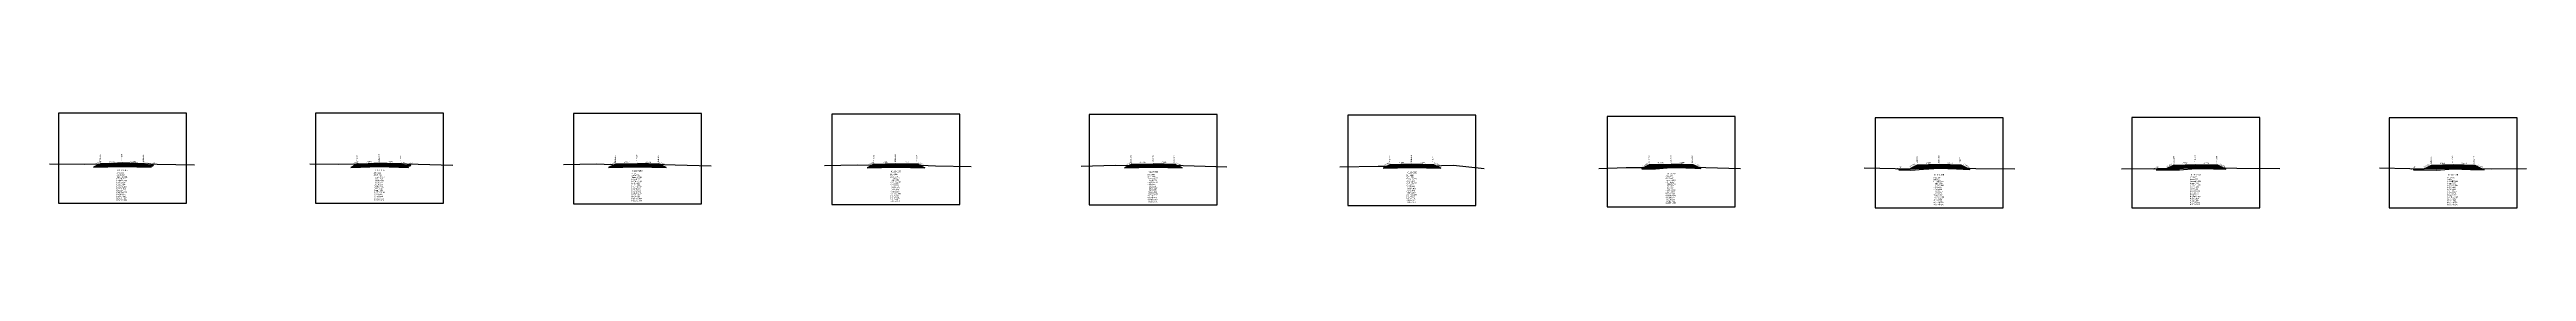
# Model space of a CAD drawing. Extents: x -7 to 78429, y 1189 to 1262.
# Drawn here: x 58220 to 58794, y 1208 to 1230 of the extents above; entities that cross this region are included whole.
import ezdxf
from ezdxf.enums import TextEntityAlignment as Align

# ---------------------------------------------------------------- set-up
doc = ezdxf.new("R2010")
doc.units = 0

msp = doc.modelspace()

# ---------------------------------------------------------------- linework, layer by layer
at = {"layer": 'A4_BORDER', "color": 7}
for points in [[(58221.789, 1209.247), (58251.489, 1209.247), (58251.489, 1230.247), (58221.789, 1230.247), (58221.789, 1209.247)], [(58281.461, 1209.244), (58311.161, 1209.244), (58311.161, 1230.244), (58281.461, 1230.244), (58281.461, 1209.244)], [(58341.279, 1209.118), (58370.979, 1209.118), (58370.979, 1230.118), (58341.279, 1230.118), (58341.279, 1209.118)], [(58401.243, 1208.958), (58430.943, 1208.958), (58430.943, 1229.958), (58401.243, 1229.958), (58401.243, 1208.958)], [(58460.964, 1208.883), (58490.664, 1208.883), (58490.664, 1229.883), (58460.964, 1229.883), (58460.964, 1208.883)], [(58520.969, 1208.738), (58550.669, 1208.738), (58550.669, 1229.738), (58520.969, 1229.738), (58520.969, 1208.738)], [(58581.149, 1208.456), (58610.849, 1208.456), (58610.849, 1229.456), (58581.149, 1229.456), (58581.149, 1208.456)], [(58643.296, 1208.168), (58672.996, 1208.168), (58672.996, 1229.168), (58643.296, 1229.168), (58643.296, 1208.168)], [(58702.831, 1208.22), (58732.531, 1208.22), (58732.531, 1229.22), (58702.831, 1229.22), (58702.831, 1208.22)], [(58762.539, 1208.174), (58792.239, 1208.174), (58792.239, 1229.174), (58762.539, 1229.174), (58762.539, 1208.174)]]:
    msp.add_lwpolyline(points, dxfattribs=at)
at = {"layer": 'CLEAR_GROUND', "color": 8}
for points in [[(58230.925, 1218.138), (58232.32, 1218.162), (58236.597, 1218.431), (58240.21, 1218.32), (58243.843, 1218.097)], [(58290.625, 1218.11), (58292.326, 1218.133), (58296.306, 1218.326), (58299.952, 1218.193), (58303.594, 1218.094)], [(58350.325, 1218.009), (58352.235, 1217.931), (58356.134, 1218.19), (58359.993, 1218.035), (58362.015, 1217.968)], [(58410.025, 1217.835), (58412.457, 1217.807), (58416.075, 1218.064), (58420.23, 1217.881), (58422.215, 1217.808)], [(58469.725, 1217.782), (58472.358, 1217.761), (58475.809, 1217.992), (58480.157, 1217.783), (58482.003, 1217.733)], [(58529.425, 1217.588), (58532.379, 1217.608), (58535.806, 1217.806), (58539.914, 1217.639), (58541.992, 1217.699)], [(58589.125, 1217.306), (58592.313, 1217.305), (58595.995, 1217.573), (58600.029, 1217.464), (58602.852, 1217.317)], [(58648.825, 1217.018), (58651.591, 1216.966), (58654.515, 1217.169), (58658.166, 1217.422), (58662.16, 1217.304), (58665.261, 1217.144)], [(58708.525, 1217.07), (58708.822, 1217.073), (58713.912, 1217.008), (58717.714, 1217.322), (58721.757, 1217.254), (58724.622, 1217.188)], [(58768.225, 1217.024), (58773.523, 1216.937), (58777.378, 1217.285), (58781.453, 1217.149), (58784.549, 1217.037)]]:
    msp.add_lwpolyline(points, dxfattribs=at)
at = {"layer": 'DESIGN_ROAD_TRIMMED', "color": 1}
for points in [[(58230.925, 1218.138), (58231.639, 1218.495), (58231.639, 1218.495), (58231.534, 1218.442), (58231.534, 1218.442), (58231.218, 1218.284), (58231.218, 1218.284), (58230.902, 1218.127), (58230.902, 1218.127), (58230.587, 1217.969), (58230.587, 1217.969), (58230.271, 1217.811), (58230.271, 1217.811), (58229.955, 1217.653), (58236.639, 1217.82), (58236.639, 1217.97), (58236.639, 1217.97), (58236.639, 1218.12), (58236.639, 1218.12), (58236.639, 1218.27), (58236.639, 1218.27), (58236.639, 1218.42), (58236.639, 1218.42), (58236.639, 1218.57), (58236.639, 1218.57), (58236.639, 1218.62), (58236.639, 1218.62), (58236.639, 1218.62), (58236.639, 1218.62), (58236.639, 1218.62), (58236.639, 1218.57), (58236.639, 1218.57), (58236.639, 1218.42), (58236.639, 1218.42), (58236.639, 1218.27), (58236.639, 1218.27), (58236.639, 1218.12), (58236.639, 1218.12), (58236.639, 1217.97), (58236.639, 1217.97), (58236.639, 1217.82), (58243.323, 1217.653), (58243.008, 1217.811), (58243.008, 1217.811), (58242.692, 1217.969), (58242.692, 1217.969), (58242.376, 1218.127), (58242.376, 1218.127), (58242.06, 1218.284), (58242.06, 1218.284), (58241.745, 1218.442), (58241.745, 1218.442), (58241.639, 1218.495), (58241.639, 1218.495), (58242.639, 1217.995), (58243.639, 1217.995), (58243.843, 1218.097)], [(58290.625, 1218.11), (58291.311, 1218.453), (58291.311, 1218.453), (58291.206, 1218.4), (58291.206, 1218.4), (58290.89, 1218.242), (58290.89, 1218.242), (58290.574, 1218.085), (58290.574, 1218.085), (58290.259, 1217.927), (58290.259, 1217.927), (58289.943, 1217.769), (58289.943, 1217.769), (58289.627, 1217.611), (58296.311, 1217.778), (58296.311, 1217.928), (58296.311, 1217.928), (58296.311, 1218.078), (58296.311, 1218.078), (58296.311, 1218.228), (58296.311, 1218.228), (58296.311, 1218.378), (58296.311, 1218.378), (58296.311, 1218.528), (58296.311, 1218.528), (58296.311, 1218.578), (58296.311, 1218.578), (58296.311, 1218.578), (58296.311, 1218.578), (58296.311, 1218.578), (58296.311, 1218.528), (58296.311, 1218.528), (58296.311, 1218.378), (58296.311, 1218.378), (58296.311, 1218.228), (58296.311, 1218.228), (58296.311, 1218.078), (58296.311, 1218.078), (58296.311, 1217.928), (58296.311, 1217.928), (58296.311, 1217.778), (58302.995, 1217.611), (58302.68, 1217.769), (58302.68, 1217.769), (58302.364, 1217.927), (58302.364, 1217.927), (58302.048, 1218.085), (58302.048, 1218.085), (58301.732, 1218.242), (58301.732, 1218.242), (58301.417, 1218.4), (58301.417, 1218.4), (58301.311, 1218.453), (58301.311, 1218.453), (58302.311, 1217.953), (58303.311, 1217.953), (58303.594, 1218.094)], [(58350.325, 1218.009), (58351.129, 1218.411), (58351.129, 1218.411), (58351.023, 1218.358), (58351.023, 1218.358), (58350.708, 1218.2), (58350.708, 1218.2), (58350.392, 1218.043), (58350.392, 1218.043), (58350.076, 1217.885), (58350.076, 1217.885), (58349.76, 1217.727), (58349.76, 1217.727), (58349.444, 1217.569), (58356.129, 1217.736), (58356.129, 1217.886), (58356.129, 1217.886), (58356.129, 1218.036), (58356.129, 1218.036), (58356.129, 1218.186), (58356.129, 1218.186), (58356.129, 1218.336), (58356.129, 1218.336), (58356.129, 1218.486), (58356.129, 1218.486), (58356.129, 1218.536), (58356.129, 1218.536), (58356.129, 1218.536), (58356.129, 1218.536), (58356.129, 1218.536), (58356.129, 1218.486), (58356.129, 1218.486), (58356.129, 1218.336), (58356.129, 1218.336), (58356.129, 1218.186), (58356.129, 1218.186), (58356.129, 1218.036), (58356.129, 1218.036), (58356.129, 1217.886), (58356.129, 1217.886), (58356.129, 1217.736), (58362.813, 1217.569), (58362.497, 1217.727), (58362.497, 1217.727), (58362.181, 1217.885), (58362.181, 1217.885), (58361.865, 1218.043), (58361.865, 1218.043), (58361.55, 1218.2), (58361.55, 1218.2), (58361.234, 1218.358), (58361.234, 1218.358), (58361.129, 1218.411), (58361.129, 1218.411), (58362.015, 1217.968)], [(58410.025, 1217.835), (58411.093, 1218.369), (58411.093, 1218.369), (58410.987, 1218.316), (58410.987, 1218.316), (58410.672, 1218.158), (58410.672, 1218.158), (58410.356, 1218.001), (58410.356, 1218.001), (58410.04, 1217.843), (58410.04, 1217.843), (58409.724, 1217.685), (58409.724, 1217.685), (58409.409, 1217.527), (58416.093, 1217.694), (58416.093, 1217.844), (58416.093, 1217.844), (58416.093, 1217.994), (58416.093, 1217.994), (58416.093, 1218.144), (58416.093, 1218.144), (58416.093, 1218.294), (58416.093, 1218.294), (58416.093, 1218.444), (58416.093, 1218.444), (58416.093, 1218.494), (58416.093, 1218.494), (58416.093, 1218.494), (58416.093, 1218.494), (58416.093, 1218.494), (58416.093, 1218.444), (58416.093, 1218.444), (58416.093, 1218.294), (58416.093, 1218.294), (58416.093, 1218.144), (58416.093, 1218.144), (58416.093, 1217.994), (58416.093, 1217.994), (58416.093, 1217.844), (58416.093, 1217.844), (58416.093, 1217.694), (58422.777, 1217.527), (58422.461, 1217.685), (58422.461, 1217.685), (58422.145, 1217.843), (58422.145, 1217.843), (58421.83, 1218.001), (58421.83, 1218.001), (58421.514, 1218.158), (58421.514, 1218.158), (58421.198, 1218.316), (58421.198, 1218.316), (58421.093, 1218.369), (58421.093, 1218.369), (58422.215, 1217.808)], [(58469.725, 1217.782), (58470.814, 1218.327), (58470.814, 1218.327), (58470.709, 1218.274), (58470.709, 1218.274), (58470.393, 1218.116), (58470.393, 1218.116), (58470.078, 1217.959), (58470.078, 1217.959), (58469.762, 1217.801), (58469.762, 1217.801), (58469.446, 1217.643), (58469.446, 1217.643), (58469.13, 1217.485), (58475.814, 1217.652), (58475.814, 1217.802), (58475.814, 1217.802), (58475.814, 1217.952), (58475.814, 1217.952), (58475.814, 1218.102), (58475.814, 1218.102), (58475.814, 1218.252), (58475.814, 1218.252), (58475.814, 1218.402), (58475.814, 1218.402), (58475.814, 1218.452), (58475.814, 1218.452), (58475.814, 1218.452), (58475.814, 1218.452), (58475.814, 1218.452), (58475.814, 1218.402), (58475.814, 1218.402), (58475.814, 1218.252), (58475.814, 1218.252), (58475.814, 1218.102), (58475.814, 1218.102), (58475.814, 1217.952), (58475.814, 1217.952), (58475.814, 1217.802), (58475.814, 1217.802), (58475.814, 1217.652), (58482.499, 1217.485), (58482.183, 1217.643), (58482.183, 1217.643), (58481.867, 1217.801), (58481.867, 1217.801), (58481.551, 1217.959), (58481.551, 1217.959), (58481.235, 1218.116), (58481.235, 1218.116), (58480.92, 1218.274), (58480.92, 1218.274), (58480.814, 1218.327), (58480.814, 1218.327), (58482.003, 1217.733)], [(58529.425, 1217.588), (58530.819, 1218.285), (58530.819, 1218.285), (58530.714, 1218.232), (58530.714, 1218.232), (58530.398, 1218.074), (58530.398, 1218.074), (58530.083, 1217.917), (58530.083, 1217.917), (58529.767, 1217.759), (58529.767, 1217.759), (58529.451, 1217.601), (58529.451, 1217.601), (58529.135, 1217.443), (58535.819, 1217.61), (58535.819, 1217.76), (58535.819, 1217.76), (58535.819, 1217.91), (58535.819, 1217.91), (58535.819, 1218.06), (58535.819, 1218.06), (58535.819, 1218.21), (58535.819, 1218.21), (58535.819, 1218.36), (58535.819, 1218.36), (58535.819, 1218.41), (58535.819, 1218.41), (58535.819, 1218.41), (58535.819, 1218.41), (58535.819, 1218.41), (58535.819, 1218.36), (58535.819, 1218.36), (58535.819, 1218.21), (58535.819, 1218.21), (58535.819, 1218.06), (58535.819, 1218.06), (58535.819, 1217.91), (58535.819, 1217.91), (58535.819, 1217.76), (58535.819, 1217.76), (58535.819, 1217.61), (58542.504, 1217.443), (58542.188, 1217.601), (58542.188, 1217.601), (58541.872, 1217.759), (58541.872, 1217.759), (58541.556, 1217.917), (58541.556, 1217.917), (58541.24, 1218.074), (58541.24, 1218.074), (58540.925, 1218.232), (58540.925, 1218.232), (58540.819, 1218.285), (58540.819, 1218.285), (58541.992, 1217.699)], [(58589.125, 1217.306), (58590.999, 1218.243), (58590.999, 1218.243), (58590.894, 1218.19), (58590.894, 1218.19), (58590.578, 1218.032), (58590.578, 1218.032), (58590.262, 1217.875), (58590.262, 1217.875), (58589.947, 1217.717), (58589.947, 1217.717), (58589.631, 1217.559), (58589.631, 1217.559), (58589.315, 1217.401), (58595.999, 1217.568), (58595.999, 1217.718), (58595.999, 1217.718), (58595.999, 1217.868), (58595.999, 1217.868), (58595.999, 1218.018), (58595.999, 1218.018), (58595.999, 1218.168), (58595.999, 1218.168), (58595.999, 1218.318), (58595.999, 1218.318), (58595.999, 1218.368), (58595.999, 1218.368), (58595.999, 1218.368), (58595.999, 1218.368), (58595.999, 1218.368), (58595.999, 1218.318), (58595.999, 1218.318), (58595.999, 1218.168), (58595.999, 1218.168), (58595.999, 1218.018), (58595.999, 1218.018), (58595.999, 1217.868), (58595.999, 1217.868), (58595.999, 1217.718), (58595.999, 1217.718), (58595.999, 1217.568), (58602.683, 1217.401), (58602.368, 1217.559), (58602.368, 1217.559), (58602.052, 1217.717), (58602.052, 1217.717), (58601.736, 1217.875), (58601.736, 1217.875), (58601.42, 1218.032), (58601.42, 1218.032), (58601.105, 1218.19), (58601.105, 1218.19), (58600.999, 1218.243), (58600.999, 1218.243), (58602.852, 1217.317)], [(58648.825, 1217.018), (58649.146, 1217.201), (58651.146, 1217.201), (58653.146, 1218.201), (58653.146, 1218.201), (58653.041, 1218.148), (58653.041, 1218.148), (58652.725, 1217.99), (58652.725, 1217.99), (58652.409, 1217.833), (58652.409, 1217.833), (58652.093, 1217.675), (58652.093, 1217.675), (58651.778, 1217.517), (58651.778, 1217.517), (58651.462, 1217.359), (58658.146, 1217.526), (58658.146, 1217.676), (58658.146, 1217.676), (58658.146, 1217.826), (58658.146, 1217.826), (58658.146, 1217.976), (58658.146, 1217.976), (58658.146, 1218.126), (58658.146, 1218.126), (58658.146, 1218.276), (58658.146, 1218.276), (58658.146, 1218.326), (58658.146, 1218.326), (58658.146, 1218.326), (58658.146, 1218.326), (58658.146, 1218.326), (58658.146, 1218.276), (58658.146, 1218.276), (58658.146, 1218.126), (58658.146, 1218.126), (58658.146, 1217.976), (58658.146, 1217.976), (58658.146, 1217.826), (58658.146, 1217.826), (58658.146, 1217.676), (58658.146, 1217.676), (58658.146, 1217.526), (58664.83, 1217.359), (58664.514, 1217.517), (58664.514, 1217.517), (58664.199, 1217.675), (58664.199, 1217.675), (58663.883, 1217.833), (58663.883, 1217.833), (58663.567, 1217.99), (58663.567, 1217.99), (58663.251, 1218.148), (58663.251, 1218.148), (58663.146, 1218.201), (58663.146, 1218.201), (58665.261, 1217.144)], [(58708.525, 1217.07), (58708.681, 1217.159), (58710.681, 1217.159), (58712.681, 1218.159), (58712.681, 1218.159), (58712.576, 1218.106), (58712.576, 1218.106), (58712.26, 1217.948), (58712.26, 1217.948), (58711.944, 1217.791), (58711.944, 1217.791), (58711.628, 1217.633), (58711.628, 1217.633), (58711.312, 1217.475), (58711.312, 1217.475), (58710.997, 1217.317), (58717.681, 1217.484), (58717.681, 1217.634), (58717.681, 1217.634), (58717.681, 1217.784), (58717.681, 1217.784), (58717.681, 1217.934), (58717.681, 1217.934), (58717.681, 1218.084), (58717.681, 1218.084), (58717.681, 1218.234), (58717.681, 1218.234), (58717.681, 1218.284), (58717.681, 1218.284), (58717.681, 1218.284), (58717.681, 1218.284), (58717.681, 1218.284), (58717.681, 1218.234), (58717.681, 1218.234), (58717.681, 1218.084), (58717.681, 1218.084), (58717.681, 1217.934), (58717.681, 1217.934), (58717.681, 1217.784), (58717.681, 1217.784), (58717.681, 1217.634), (58717.681, 1217.634), (58717.681, 1217.484), (58724.365, 1217.317), (58724.049, 1217.475), (58724.049, 1217.475), (58723.734, 1217.633), (58723.734, 1217.633), (58723.418, 1217.791), (58723.418, 1217.791), (58723.102, 1217.948), (58723.102, 1217.948), (58722.786, 1218.106), (58722.786, 1218.106), (58722.681, 1218.159), (58722.681, 1218.159), (58724.622, 1217.188)], [(58768.225, 1217.024), (58768.389, 1217.117), (58770.389, 1217.117), (58772.389, 1218.117), (58772.389, 1218.117), (58772.283, 1218.064), (58772.283, 1218.064), (58771.968, 1217.906), (58771.968, 1217.906), (58771.652, 1217.749), (58771.652, 1217.749), (58771.336, 1217.591), (58771.336, 1217.591), (58771.02, 1217.433), (58771.02, 1217.433), (58770.705, 1217.275), (58777.389, 1217.442), (58777.389, 1217.592), (58777.389, 1217.592), (58777.389, 1217.742), (58777.389, 1217.742), (58777.389, 1217.892), (58777.389, 1217.892), (58777.389, 1218.042), (58777.389, 1218.042), (58777.389, 1218.192), (58777.389, 1218.192), (58777.389, 1218.242), (58777.389, 1218.242), (58777.389, 1218.242), (58777.389, 1218.242), (58777.389, 1218.242), (58777.389, 1218.192), (58777.389, 1218.192), (58777.389, 1218.042), (58777.389, 1218.042), (58777.389, 1217.892), (58777.389, 1217.892), (58777.389, 1217.742), (58777.389, 1217.742), (58777.389, 1217.592), (58777.389, 1217.592), (58777.389, 1217.442), (58784.073, 1217.275), (58783.757, 1217.433), (58783.757, 1217.433), (58783.441, 1217.591), (58783.441, 1217.591), (58783.126, 1217.749), (58783.126, 1217.749), (58782.81, 1217.906), (58782.81, 1217.906), (58782.494, 1218.064), (58782.494, 1218.064), (58782.389, 1218.117), (58782.389, 1218.117), (58784.549, 1217.037)]]:
    msp.add_lwpolyline(points, dxfattribs=at)
at = {"layer": 'FINISHED_ROAD', "color": 2}
for points in [[(58231.639, 1218.495), (58231.639, 1218.495), (58236.639, 1218.62), (58241.639, 1218.495), (58241.639, 1218.495), (58242.639, 1217.995), (58243.639, 1217.995)], [(58291.311, 1218.453), (58291.311, 1218.453), (58296.311, 1218.578), (58301.311, 1218.453), (58301.311, 1218.453), (58302.311, 1217.953), (58303.311, 1217.953)], [(58351.129, 1218.411), (58351.129, 1218.411), (58356.129, 1218.536), (58361.129, 1218.411), (58361.129, 1218.411)], [(58411.093, 1218.369), (58411.093, 1218.369), (58416.093, 1218.494), (58421.093, 1218.369), (58421.093, 1218.369)], [(58470.814, 1218.327), (58470.814, 1218.327), (58475.814, 1218.452), (58480.814, 1218.327), (58480.814, 1218.327)], [(58530.819, 1218.285), (58530.819, 1218.285), (58535.819, 1218.41), (58540.819, 1218.285), (58540.819, 1218.285)], [(58590.999, 1218.243), (58590.999, 1218.243), (58595.999, 1218.368), (58600.999, 1218.243), (58600.999, 1218.243)], [(58649.146, 1217.201), (58651.146, 1217.201), (58653.146, 1218.201), (58653.146, 1218.201), (58658.146, 1218.326), (58663.146, 1218.201), (58663.146, 1218.201)], [(58708.681, 1217.159), (58710.681, 1217.159), (58712.681, 1218.159), (58712.681, 1218.159), (58717.681, 1218.284), (58722.681, 1218.159), (58722.681, 1218.159)], [(58768.389, 1217.117), (58770.389, 1217.117), (58772.389, 1218.117), (58772.389, 1218.117), (58777.389, 1218.242), (58782.389, 1218.117), (58782.389, 1218.117)]]:
    msp.add_lwpolyline(points, dxfattribs=at)
at = {"layer": 'LAYER_0', "color": 4}
for points in [[(58231.639, 1218.495), (58231.534, 1218.442), (58236.639, 1218.57), (58236.639, 1218.62)], [(58291.311, 1218.453), (58291.206, 1218.4), (58296.311, 1218.528), (58296.311, 1218.578)], [(58351.129, 1218.411), (58351.023, 1218.358), (58356.129, 1218.486), (58356.129, 1218.536)], [(58411.093, 1218.369), (58410.987, 1218.316), (58416.093, 1218.444), (58416.093, 1218.494)], [(58470.814, 1218.327), (58470.709, 1218.274), (58475.814, 1218.402), (58475.814, 1218.452)], [(58530.819, 1218.285), (58530.714, 1218.232), (58535.819, 1218.36), (58535.819, 1218.41)], [(58590.999, 1218.243), (58590.894, 1218.19), (58595.999, 1218.318), (58595.999, 1218.368)], [(58653.146, 1218.201), (58653.041, 1218.148), (58658.146, 1218.276), (58658.146, 1218.326)], [(58712.681, 1218.159), (58712.576, 1218.106), (58717.681, 1218.234), (58717.681, 1218.284)], [(58772.389, 1218.117), (58772.283, 1218.064), (58777.389, 1218.192), (58777.389, 1218.242)]]:
    msp.add_lwpolyline(points, dxfattribs=at)
at = {"layer": 'LAYER_1', "color": 4}
for points in [[(58231.534, 1218.442), (58231.218, 1218.284), (58236.639, 1218.42), (58236.639, 1218.57)], [(58291.206, 1218.4), (58290.89, 1218.242), (58296.311, 1218.378), (58296.311, 1218.528)], [(58351.023, 1218.358), (58350.708, 1218.2), (58356.129, 1218.336), (58356.129, 1218.486)], [(58410.987, 1218.316), (58410.672, 1218.158), (58416.093, 1218.294), (58416.093, 1218.444)], [(58470.709, 1218.274), (58470.393, 1218.116), (58475.814, 1218.252), (58475.814, 1218.402)], [(58530.714, 1218.232), (58530.398, 1218.074), (58535.819, 1218.21), (58535.819, 1218.36)], [(58590.894, 1218.19), (58590.578, 1218.032), (58595.999, 1218.168), (58595.999, 1218.318)], [(58653.041, 1218.148), (58652.725, 1217.99), (58658.146, 1218.126), (58658.146, 1218.276)], [(58712.576, 1218.106), (58712.26, 1217.948), (58717.681, 1218.084), (58717.681, 1218.234)], [(58772.283, 1218.064), (58771.968, 1217.906), (58777.389, 1218.042), (58777.389, 1218.192)]]:
    msp.add_lwpolyline(points, dxfattribs=at)
at = {"layer": 'LAYER_10', "color": 6}
for points in [[(58242.692, 1217.969), (58243.008, 1217.811), (58236.639, 1217.97), (58236.639, 1218.12)], [(58302.364, 1217.927), (58302.68, 1217.769), (58296.311, 1217.928), (58296.311, 1218.078)], [(58362.181, 1217.885), (58362.497, 1217.727), (58356.129, 1217.886), (58356.129, 1218.036)], [(58422.145, 1217.843), (58422.461, 1217.685), (58416.093, 1217.844), (58416.093, 1217.994)], [(58481.867, 1217.801), (58482.183, 1217.643), (58475.814, 1217.802), (58475.814, 1217.952)], [(58541.872, 1217.759), (58542.188, 1217.601), (58535.819, 1217.76), (58535.819, 1217.91)], [(58602.052, 1217.717), (58602.368, 1217.559), (58595.999, 1217.718), (58595.999, 1217.868)], [(58664.199, 1217.675), (58664.514, 1217.517), (58658.146, 1217.676), (58658.146, 1217.826)], [(58723.734, 1217.633), (58724.049, 1217.475), (58717.681, 1217.634), (58717.681, 1217.784)], [(58783.441, 1217.591), (58783.757, 1217.433), (58777.389, 1217.592), (58777.389, 1217.742)]]:
    msp.add_lwpolyline(points, dxfattribs=at)
at = {"layer": 'LAYER_11', "color": 6}
for points in [[(58243.008, 1217.811), (58243.323, 1217.653), (58236.639, 1217.82), (58236.639, 1217.97)], [(58302.68, 1217.769), (58302.995, 1217.611), (58296.311, 1217.778), (58296.311, 1217.928)], [(58362.497, 1217.727), (58362.813, 1217.569), (58356.129, 1217.736), (58356.129, 1217.886)], [(58422.461, 1217.685), (58422.777, 1217.527), (58416.093, 1217.694), (58416.093, 1217.844)], [(58482.183, 1217.643), (58482.499, 1217.485), (58475.814, 1217.652), (58475.814, 1217.802)], [(58542.188, 1217.601), (58542.504, 1217.443), (58535.819, 1217.61), (58535.819, 1217.76)], [(58602.368, 1217.559), (58602.683, 1217.401), (58595.999, 1217.568), (58595.999, 1217.718)], [(58664.514, 1217.517), (58664.83, 1217.359), (58658.146, 1217.526), (58658.146, 1217.676)], [(58724.049, 1217.475), (58724.365, 1217.317), (58717.681, 1217.484), (58717.681, 1217.634)], [(58783.757, 1217.433), (58784.073, 1217.275), (58777.389, 1217.442), (58777.389, 1217.592)]]:
    msp.add_lwpolyline(points, dxfattribs=at)
at = {"layer": 'LAYER_2', "color": 4}
for points in [[(58231.218, 1218.284), (58230.902, 1218.127), (58236.639, 1218.27), (58236.639, 1218.42)], [(58290.89, 1218.242), (58290.574, 1218.085), (58296.311, 1218.228), (58296.311, 1218.378)], [(58350.708, 1218.2), (58350.392, 1218.043), (58356.129, 1218.186), (58356.129, 1218.336)], [(58410.672, 1218.158), (58410.356, 1218.001), (58416.093, 1218.144), (58416.093, 1218.294)], [(58470.393, 1218.116), (58470.078, 1217.959), (58475.814, 1218.102), (58475.814, 1218.252)], [(58530.398, 1218.074), (58530.083, 1217.917), (58535.819, 1218.06), (58535.819, 1218.21)], [(58590.578, 1218.032), (58590.262, 1217.875), (58595.999, 1218.018), (58595.999, 1218.168)], [(58652.725, 1217.99), (58652.409, 1217.833), (58658.146, 1217.976), (58658.146, 1218.126)], [(58712.26, 1217.948), (58711.944, 1217.791), (58717.681, 1217.934), (58717.681, 1218.084)], [(58771.968, 1217.906), (58771.652, 1217.749), (58777.389, 1217.892), (58777.389, 1218.042)]]:
    msp.add_lwpolyline(points, dxfattribs=at)
at = {"layer": 'LAYER_3', "color": 4}
for points in [[(58230.902, 1218.127), (58230.587, 1217.969), (58236.639, 1218.12), (58236.639, 1218.27)], [(58290.574, 1218.085), (58290.259, 1217.927), (58296.311, 1218.078), (58296.311, 1218.228)], [(58350.392, 1218.043), (58350.076, 1217.885), (58356.129, 1218.036), (58356.129, 1218.186)], [(58410.356, 1218.001), (58410.04, 1217.843), (58416.093, 1217.994), (58416.093, 1218.144)], [(58470.078, 1217.959), (58469.762, 1217.801), (58475.814, 1217.952), (58475.814, 1218.102)], [(58530.083, 1217.917), (58529.767, 1217.759), (58535.819, 1217.91), (58535.819, 1218.06)], [(58590.262, 1217.875), (58589.947, 1217.717), (58595.999, 1217.868), (58595.999, 1218.018)], [(58652.409, 1217.833), (58652.093, 1217.675), (58658.146, 1217.826), (58658.146, 1217.976)], [(58711.944, 1217.791), (58711.628, 1217.633), (58717.681, 1217.784), (58717.681, 1217.934)], [(58771.652, 1217.749), (58771.336, 1217.591), (58777.389, 1217.742), (58777.389, 1217.892)]]:
    msp.add_lwpolyline(points, dxfattribs=at)
at = {"layer": 'LAYER_4', "color": 4}
for points in [[(58230.587, 1217.969), (58230.271, 1217.811), (58236.639, 1217.97), (58236.639, 1218.12)], [(58290.259, 1217.927), (58289.943, 1217.769), (58296.311, 1217.928), (58296.311, 1218.078)], [(58350.076, 1217.885), (58349.76, 1217.727), (58356.129, 1217.886), (58356.129, 1218.036)], [(58410.04, 1217.843), (58409.724, 1217.685), (58416.093, 1217.844), (58416.093, 1217.994)], [(58469.762, 1217.801), (58469.446, 1217.643), (58475.814, 1217.802), (58475.814, 1217.952)], [(58529.767, 1217.759), (58529.451, 1217.601), (58535.819, 1217.76), (58535.819, 1217.91)], [(58589.947, 1217.717), (58589.631, 1217.559), (58595.999, 1217.718), (58595.999, 1217.868)], [(58652.093, 1217.675), (58651.778, 1217.517), (58658.146, 1217.676), (58658.146, 1217.826)], [(58711.628, 1217.633), (58711.312, 1217.475), (58717.681, 1217.634), (58717.681, 1217.784)], [(58771.336, 1217.591), (58771.02, 1217.433), (58777.389, 1217.592), (58777.389, 1217.742)]]:
    msp.add_lwpolyline(points, dxfattribs=at)
at = {"layer": 'LAYER_5', "color": 4}
for points in [[(58230.271, 1217.811), (58229.955, 1217.653), (58236.639, 1217.82), (58236.639, 1217.97)], [(58289.943, 1217.769), (58289.627, 1217.611), (58296.311, 1217.778), (58296.311, 1217.928)], [(58349.76, 1217.727), (58349.444, 1217.569), (58356.129, 1217.736), (58356.129, 1217.886)], [(58409.724, 1217.685), (58409.409, 1217.527), (58416.093, 1217.694), (58416.093, 1217.844)], [(58469.446, 1217.643), (58469.13, 1217.485), (58475.814, 1217.652), (58475.814, 1217.802)], [(58529.451, 1217.601), (58529.135, 1217.443), (58535.819, 1217.61), (58535.819, 1217.76)], [(58589.631, 1217.559), (58589.315, 1217.401), (58595.999, 1217.568), (58595.999, 1217.718)], [(58651.778, 1217.517), (58651.462, 1217.359), (58658.146, 1217.526), (58658.146, 1217.676)], [(58711.312, 1217.475), (58710.997, 1217.317), (58717.681, 1217.484), (58717.681, 1217.634)], [(58771.02, 1217.433), (58770.705, 1217.275), (58777.389, 1217.442), (58777.389, 1217.592)]]:
    msp.add_lwpolyline(points, dxfattribs=at)
at = {"layer": 'LAYER_6', "color": 6}
for points in [[(58241.639, 1218.495), (58241.745, 1218.442), (58236.639, 1218.57), (58236.639, 1218.62)], [(58301.311, 1218.453), (58301.417, 1218.4), (58296.311, 1218.528), (58296.311, 1218.578)], [(58361.129, 1218.411), (58361.234, 1218.358), (58356.129, 1218.486), (58356.129, 1218.536)], [(58421.093, 1218.369), (58421.198, 1218.316), (58416.093, 1218.444), (58416.093, 1218.494)], [(58480.814, 1218.327), (58480.92, 1218.274), (58475.814, 1218.402), (58475.814, 1218.452)], [(58540.819, 1218.285), (58540.925, 1218.232), (58535.819, 1218.36), (58535.819, 1218.41)], [(58600.999, 1218.243), (58601.105, 1218.19), (58595.999, 1218.318), (58595.999, 1218.368)], [(58663.146, 1218.201), (58663.251, 1218.148), (58658.146, 1218.276), (58658.146, 1218.326)], [(58722.681, 1218.159), (58722.786, 1218.106), (58717.681, 1218.234), (58717.681, 1218.284)], [(58782.389, 1218.117), (58782.494, 1218.064), (58777.389, 1218.192), (58777.389, 1218.242)]]:
    msp.add_lwpolyline(points, dxfattribs=at)
at = {"layer": 'LAYER_7', "color": 6}
for points in [[(58241.745, 1218.442), (58242.06, 1218.284), (58236.639, 1218.42), (58236.639, 1218.57)], [(58301.417, 1218.4), (58301.732, 1218.242), (58296.311, 1218.378), (58296.311, 1218.528)], [(58361.234, 1218.358), (58361.55, 1218.2), (58356.129, 1218.336), (58356.129, 1218.486)], [(58421.198, 1218.316), (58421.514, 1218.158), (58416.093, 1218.294), (58416.093, 1218.444)], [(58480.92, 1218.274), (58481.235, 1218.116), (58475.814, 1218.252), (58475.814, 1218.402)], [(58540.925, 1218.232), (58541.24, 1218.074), (58535.819, 1218.21), (58535.819, 1218.36)], [(58601.105, 1218.19), (58601.42, 1218.032), (58595.999, 1218.168), (58595.999, 1218.318)], [(58663.251, 1218.148), (58663.567, 1217.99), (58658.146, 1218.126), (58658.146, 1218.276)], [(58722.786, 1218.106), (58723.102, 1217.948), (58717.681, 1218.084), (58717.681, 1218.234)], [(58782.494, 1218.064), (58782.81, 1217.906), (58777.389, 1218.042), (58777.389, 1218.192)]]:
    msp.add_lwpolyline(points, dxfattribs=at)
at = {"layer": 'LAYER_8', "color": 6}
for points in [[(58242.06, 1218.284), (58242.376, 1218.127), (58236.639, 1218.27), (58236.639, 1218.42)], [(58301.732, 1218.242), (58302.048, 1218.085), (58296.311, 1218.228), (58296.311, 1218.378)], [(58361.55, 1218.2), (58361.865, 1218.043), (58356.129, 1218.186), (58356.129, 1218.336)], [(58421.514, 1218.158), (58421.83, 1218.001), (58416.093, 1218.144), (58416.093, 1218.294)], [(58481.235, 1218.116), (58481.551, 1217.959), (58475.814, 1218.102), (58475.814, 1218.252)], [(58541.24, 1218.074), (58541.556, 1217.917), (58535.819, 1218.06), (58535.819, 1218.21)], [(58601.42, 1218.032), (58601.736, 1217.875), (58595.999, 1218.018), (58595.999, 1218.168)], [(58663.567, 1217.99), (58663.883, 1217.833), (58658.146, 1217.976), (58658.146, 1218.126)], [(58723.102, 1217.948), (58723.418, 1217.791), (58717.681, 1217.934), (58717.681, 1218.084)], [(58782.81, 1217.906), (58783.126, 1217.749), (58777.389, 1217.892), (58777.389, 1218.042)]]:
    msp.add_lwpolyline(points, dxfattribs=at)
at = {"layer": 'LAYER_9', "color": 6}
for points in [[(58242.376, 1218.127), (58242.692, 1217.969), (58236.639, 1218.12), (58236.639, 1218.27)], [(58302.048, 1218.085), (58302.364, 1217.927), (58296.311, 1218.078), (58296.311, 1218.228)], [(58361.865, 1218.043), (58362.181, 1217.885), (58356.129, 1218.036), (58356.129, 1218.186)], [(58421.83, 1218.001), (58422.145, 1217.843), (58416.093, 1217.994), (58416.093, 1218.144)], [(58481.551, 1217.959), (58481.867, 1217.801), (58475.814, 1217.952), (58475.814, 1218.102)], [(58541.556, 1217.917), (58541.872, 1217.759), (58535.819, 1217.91), (58535.819, 1218.06)], [(58601.736, 1217.875), (58602.052, 1217.717), (58595.999, 1217.868), (58595.999, 1218.018)], [(58663.883, 1217.833), (58664.199, 1217.675), (58658.146, 1217.826), (58658.146, 1217.976)], [(58723.418, 1217.791), (58723.734, 1217.633), (58717.681, 1217.784), (58717.681, 1217.934)], [(58783.126, 1217.749), (58783.441, 1217.591), (58777.389, 1217.742), (58777.389, 1217.892)]]:
    msp.add_lwpolyline(points, dxfattribs=at)
at = {"layer": 'NATURAL_GROUND', "color": 3}
for points in [[(58219.739, 1218.454), (58227.848, 1218.386), (58232.308, 1218.462), (58236.592, 1218.732), (58240.224, 1218.62), (58244.691, 1218.346), (58253.346, 1218.23)], [(58280.137, 1218.397), (58286.77, 1218.359), (58292.316, 1218.433), (58296.304, 1218.627), (58299.961, 1218.493), (58305.26, 1218.35), (58313.295, 1218.121)], [(58338.991, 1218.243), (58346.585, 1218.463), (58352.232, 1218.232), (58356.13, 1218.491), (58360.004, 1218.335), (58364.924, 1218.172), (58373.228, 1217.97)], [(58399.55, 1218.03), (58407.11, 1218.169), (58412.448, 1218.108), (58416.071, 1218.365), (58420.242, 1218.181), (58425.255, 1217.997), (58433.572, 1217.837)], [(58459.088, 1217.862), (58466.949, 1218.106), (58472.349, 1218.061), (58475.806, 1218.293), (58480.168, 1218.083), (58485.332, 1217.943), (58492.91, 1217.768)], [(58519.062, 1217.725), (58528.025, 1217.879), (58532.369, 1217.908), (58535.803, 1218.107), (58539.915, 1217.94), (58545.467, 1218.099), (58552.57, 1217.361)], [(58579.191, 1217.376), (58585.561, 1217.608), (58592.302, 1217.605), (58595.988, 1217.874), (58600.041, 1217.764), (58604.034, 1217.556), (58612.075, 1217.308)], [(58640.745, 1217.468), (58651.583, 1217.267), (58654.494, 1217.469), (58658.16, 1217.723), (58662.172, 1217.604), (58666.627, 1217.374), (58675.716, 1217.276)], [(58700.461, 1217.302), (58708.823, 1217.373), (58713.902, 1217.309), (58717.704, 1217.623), (58721.763, 1217.554), (58727.166, 1217.431), (58737.175, 1217.35)], [(58760.341, 1217.522), (58767.306, 1217.339), (58773.512, 1217.238), (58777.37, 1217.586), (58781.464, 1217.449), (58786.278, 1217.275), (58794.4, 1217.334)]]:
    msp.add_lwpolyline(points, dxfattribs=at)
at = {"layer": 'STRUCTURE_LEFT', "color": 4}
for points in [[(58231.639, 1218.495), (58231.534, 1218.442), (58231.534, 1218.442), (58231.218, 1218.284), (58231.218, 1218.284), (58230.902, 1218.127), (58230.902, 1218.127), (58230.587, 1217.969), (58230.587, 1217.969), (58230.271, 1217.811), (58230.271, 1217.811), (58229.955, 1217.653), (58236.639, 1217.82), (58236.639, 1217.97), (58236.639, 1217.97), (58236.639, 1218.12), (58236.639, 1218.12), (58236.639, 1218.27), (58236.639, 1218.27), (58236.639, 1218.42), (58236.639, 1218.42), (58236.639, 1218.57), (58236.639, 1218.57), (58236.639, 1218.62), (58236.639, 1218.62)], [(58291.311, 1218.453), (58291.206, 1218.4), (58291.206, 1218.4), (58290.89, 1218.242), (58290.89, 1218.242), (58290.574, 1218.085), (58290.574, 1218.085), (58290.259, 1217.927), (58290.259, 1217.927), (58289.943, 1217.769), (58289.943, 1217.769), (58289.627, 1217.611), (58296.311, 1217.778), (58296.311, 1217.928), (58296.311, 1217.928), (58296.311, 1218.078), (58296.311, 1218.078), (58296.311, 1218.228), (58296.311, 1218.228), (58296.311, 1218.378), (58296.311, 1218.378), (58296.311, 1218.528), (58296.311, 1218.528), (58296.311, 1218.578), (58296.311, 1218.578)], [(58351.129, 1218.411), (58351.023, 1218.358), (58351.023, 1218.358), (58350.708, 1218.2), (58350.708, 1218.2), (58350.392, 1218.043), (58350.392, 1218.043), (58350.076, 1217.885), (58350.076, 1217.885), (58349.76, 1217.727), (58349.76, 1217.727), (58349.444, 1217.569), (58356.129, 1217.736), (58356.129, 1217.886), (58356.129, 1217.886), (58356.129, 1218.036), (58356.129, 1218.036), (58356.129, 1218.186), (58356.129, 1218.186), (58356.129, 1218.336), (58356.129, 1218.336), (58356.129, 1218.486), (58356.129, 1218.486), (58356.129, 1218.536), (58356.129, 1218.536)], [(58411.093, 1218.369), (58410.987, 1218.316), (58410.987, 1218.316), (58410.672, 1218.158), (58410.672, 1218.158), (58410.356, 1218.001), (58410.356, 1218.001), (58410.04, 1217.843), (58410.04, 1217.843), (58409.724, 1217.685), (58409.724, 1217.685), (58409.409, 1217.527), (58416.093, 1217.694), (58416.093, 1217.844), (58416.093, 1217.844), (58416.093, 1217.994), (58416.093, 1217.994), (58416.093, 1218.144), (58416.093, 1218.144), (58416.093, 1218.294), (58416.093, 1218.294), (58416.093, 1218.444), (58416.093, 1218.444), (58416.093, 1218.494), (58416.093, 1218.494)], [(58470.814, 1218.327), (58470.709, 1218.274), (58470.709, 1218.274), (58470.393, 1218.116), (58470.393, 1218.116), (58470.078, 1217.959), (58470.078, 1217.959), (58469.762, 1217.801), (58469.762, 1217.801), (58469.446, 1217.643), (58469.446, 1217.643), (58469.13, 1217.485), (58475.814, 1217.652), (58475.814, 1217.802), (58475.814, 1217.802), (58475.814, 1217.952), (58475.814, 1217.952), (58475.814, 1218.102), (58475.814, 1218.102), (58475.814, 1218.252), (58475.814, 1218.252), (58475.814, 1218.402), (58475.814, 1218.402), (58475.814, 1218.452), (58475.814, 1218.452)], [(58530.819, 1218.285), (58530.714, 1218.232), (58530.714, 1218.232), (58530.398, 1218.074), (58530.398, 1218.074), (58530.083, 1217.917), (58530.083, 1217.917), (58529.767, 1217.759), (58529.767, 1217.759), (58529.451, 1217.601), (58529.451, 1217.601), (58529.135, 1217.443), (58535.819, 1217.61), (58535.819, 1217.76), (58535.819, 1217.76), (58535.819, 1217.91), (58535.819, 1217.91), (58535.819, 1218.06), (58535.819, 1218.06), (58535.819, 1218.21), (58535.819, 1218.21), (58535.819, 1218.36), (58535.819, 1218.36), (58535.819, 1218.41), (58535.819, 1218.41)], [(58590.999, 1218.243), (58590.894, 1218.19), (58590.894, 1218.19), (58590.578, 1218.032), (58590.578, 1218.032), (58590.262, 1217.875), (58590.262, 1217.875), (58589.947, 1217.717), (58589.947, 1217.717), (58589.631, 1217.559), (58589.631, 1217.559), (58589.315, 1217.401), (58595.999, 1217.568), (58595.999, 1217.718), (58595.999, 1217.718), (58595.999, 1217.868), (58595.999, 1217.868), (58595.999, 1218.018), (58595.999, 1218.018), (58595.999, 1218.168), (58595.999, 1218.168), (58595.999, 1218.318), (58595.999, 1218.318), (58595.999, 1218.368), (58595.999, 1218.368)], [(58653.146, 1218.201), (58653.041, 1218.148), (58653.041, 1218.148), (58652.725, 1217.99), (58652.725, 1217.99), (58652.409, 1217.833), (58652.409, 1217.833), (58652.093, 1217.675), (58652.093, 1217.675), (58651.778, 1217.517), (58651.778, 1217.517), (58651.462, 1217.359), (58658.146, 1217.526), (58658.146, 1217.676), (58658.146, 1217.676), (58658.146, 1217.826), (58658.146, 1217.826), (58658.146, 1217.976), (58658.146, 1217.976), (58658.146, 1218.126), (58658.146, 1218.126), (58658.146, 1218.276), (58658.146, 1218.276), (58658.146, 1218.326), (58658.146, 1218.326)], [(58712.681, 1218.159), (58712.576, 1218.106), (58712.576, 1218.106), (58712.26, 1217.948), (58712.26, 1217.948), (58711.944, 1217.791), (58711.944, 1217.791), (58711.628, 1217.633), (58711.628, 1217.633), (58711.312, 1217.475), (58711.312, 1217.475), (58710.997, 1217.317), (58717.681, 1217.484), (58717.681, 1217.634), (58717.681, 1217.634), (58717.681, 1217.784), (58717.681, 1217.784), (58717.681, 1217.934), (58717.681, 1217.934), (58717.681, 1218.084), (58717.681, 1218.084), (58717.681, 1218.234), (58717.681, 1218.234), (58717.681, 1218.284), (58717.681, 1218.284)], [(58772.389, 1218.117), (58772.283, 1218.064), (58772.283, 1218.064), (58771.968, 1217.906), (58771.968, 1217.906), (58771.652, 1217.749), (58771.652, 1217.749), (58771.336, 1217.591), (58771.336, 1217.591), (58771.02, 1217.433), (58771.02, 1217.433), (58770.705, 1217.275), (58777.389, 1217.442), (58777.389, 1217.592), (58777.389, 1217.592), (58777.389, 1217.742), (58777.389, 1217.742), (58777.389, 1217.892), (58777.389, 1217.892), (58777.389, 1218.042), (58777.389, 1218.042), (58777.389, 1218.192), (58777.389, 1218.192), (58777.389, 1218.242), (58777.389, 1218.242)]]:
    msp.add_lwpolyline(points, dxfattribs=at)
at = {"layer": 'STRUCTURE_RIGHT', "color": 6}
for points in [[(58236.639, 1218.62), (58236.639, 1218.62), (58236.639, 1218.57), (58236.639, 1218.57), (58236.639, 1218.42), (58236.639, 1218.42), (58236.639, 1218.27), (58236.639, 1218.27), (58236.639, 1218.12), (58236.639, 1218.12), (58236.639, 1217.97), (58236.639, 1217.97), (58236.639, 1217.82), (58243.323, 1217.653), (58243.008, 1217.811), (58243.008, 1217.811), (58242.692, 1217.969), (58242.692, 1217.969), (58242.376, 1218.127), (58242.376, 1218.127), (58242.06, 1218.284), (58242.06, 1218.284), (58241.745, 1218.442), (58241.745, 1218.442), (58241.639, 1218.495)], [(58296.311, 1218.578), (58296.311, 1218.578), (58296.311, 1218.528), (58296.311, 1218.528), (58296.311, 1218.378), (58296.311, 1218.378), (58296.311, 1218.228), (58296.311, 1218.228), (58296.311, 1218.078), (58296.311, 1218.078), (58296.311, 1217.928), (58296.311, 1217.928), (58296.311, 1217.778), (58302.995, 1217.611), (58302.68, 1217.769), (58302.68, 1217.769), (58302.364, 1217.927), (58302.364, 1217.927), (58302.048, 1218.085), (58302.048, 1218.085), (58301.732, 1218.242), (58301.732, 1218.242), (58301.417, 1218.4), (58301.417, 1218.4), (58301.311, 1218.453)], [(58356.129, 1218.536), (58356.129, 1218.536), (58356.129, 1218.486), (58356.129, 1218.486), (58356.129, 1218.336), (58356.129, 1218.336), (58356.129, 1218.186), (58356.129, 1218.186), (58356.129, 1218.036), (58356.129, 1218.036), (58356.129, 1217.886), (58356.129, 1217.886), (58356.129, 1217.736), (58362.813, 1217.569), (58362.497, 1217.727), (58362.497, 1217.727), (58362.181, 1217.885), (58362.181, 1217.885), (58361.865, 1218.043), (58361.865, 1218.043), (58361.55, 1218.2), (58361.55, 1218.2), (58361.234, 1218.358), (58361.234, 1218.358), (58361.129, 1218.411)], [(58416.093, 1218.494), (58416.093, 1218.494), (58416.093, 1218.444), (58416.093, 1218.444), (58416.093, 1218.294), (58416.093, 1218.294), (58416.093, 1218.144), (58416.093, 1218.144), (58416.093, 1217.994), (58416.093, 1217.994), (58416.093, 1217.844), (58416.093, 1217.844), (58416.093, 1217.694), (58422.777, 1217.527), (58422.461, 1217.685), (58422.461, 1217.685), (58422.145, 1217.843), (58422.145, 1217.843), (58421.83, 1218.001), (58421.83, 1218.001), (58421.514, 1218.158), (58421.514, 1218.158), (58421.198, 1218.316), (58421.198, 1218.316), (58421.093, 1218.369)], [(58475.814, 1218.452), (58475.814, 1218.452), (58475.814, 1218.402), (58475.814, 1218.402), (58475.814, 1218.252), (58475.814, 1218.252), (58475.814, 1218.102), (58475.814, 1218.102), (58475.814, 1217.952), (58475.814, 1217.952), (58475.814, 1217.802), (58475.814, 1217.802), (58475.814, 1217.652), (58482.499, 1217.485), (58482.183, 1217.643), (58482.183, 1217.643), (58481.867, 1217.801), (58481.867, 1217.801), (58481.551, 1217.959), (58481.551, 1217.959), (58481.235, 1218.116), (58481.235, 1218.116), (58480.92, 1218.274), (58480.92, 1218.274), (58480.814, 1218.327)], [(58535.819, 1218.41), (58535.819, 1218.41), (58535.819, 1218.36), (58535.819, 1218.36), (58535.819, 1218.21), (58535.819, 1218.21), (58535.819, 1218.06), (58535.819, 1218.06), (58535.819, 1217.91), (58535.819, 1217.91), (58535.819, 1217.76), (58535.819, 1217.76), (58535.819, 1217.61), (58542.504, 1217.443), (58542.188, 1217.601), (58542.188, 1217.601), (58541.872, 1217.759), (58541.872, 1217.759), (58541.556, 1217.917), (58541.556, 1217.917), (58541.24, 1218.074), (58541.24, 1218.074), (58540.925, 1218.232), (58540.925, 1218.232), (58540.819, 1218.285)], [(58595.999, 1218.368), (58595.999, 1218.368), (58595.999, 1218.318), (58595.999, 1218.318), (58595.999, 1218.168), (58595.999, 1218.168), (58595.999, 1218.018), (58595.999, 1218.018), (58595.999, 1217.868), (58595.999, 1217.868), (58595.999, 1217.718), (58595.999, 1217.718), (58595.999, 1217.568), (58602.683, 1217.401), (58602.368, 1217.559), (58602.368, 1217.559), (58602.052, 1217.717), (58602.052, 1217.717), (58601.736, 1217.875), (58601.736, 1217.875), (58601.42, 1218.032), (58601.42, 1218.032), (58601.105, 1218.19), (58601.105, 1218.19), (58600.999, 1218.243)], [(58658.146, 1218.326), (58658.146, 1218.326), (58658.146, 1218.276), (58658.146, 1218.276), (58658.146, 1218.126), (58658.146, 1218.126), (58658.146, 1217.976), (58658.146, 1217.976), (58658.146, 1217.826), (58658.146, 1217.826), (58658.146, 1217.676), (58658.146, 1217.676), (58658.146, 1217.526), (58664.83, 1217.359), (58664.514, 1217.517), (58664.514, 1217.517), (58664.199, 1217.675), (58664.199, 1217.675), (58663.883, 1217.833), (58663.883, 1217.833), (58663.567, 1217.99), (58663.567, 1217.99), (58663.251, 1218.148), (58663.251, 1218.148), (58663.146, 1218.201)], [(58717.681, 1218.284), (58717.681, 1218.284), (58717.681, 1218.234), (58717.681, 1218.234), (58717.681, 1218.084), (58717.681, 1218.084), (58717.681, 1217.934), (58717.681, 1217.934), (58717.681, 1217.784), (58717.681, 1217.784), (58717.681, 1217.634), (58717.681, 1217.634), (58717.681, 1217.484), (58724.365, 1217.317), (58724.049, 1217.475), (58724.049, 1217.475), (58723.734, 1217.633), (58723.734, 1217.633), (58723.418, 1217.791), (58723.418, 1217.791), (58723.102, 1217.948), (58723.102, 1217.948), (58722.786, 1218.106), (58722.786, 1218.106), (58722.681, 1218.159)], [(58777.389, 1218.242), (58777.389, 1218.242), (58777.389, 1218.192), (58777.389, 1218.192), (58777.389, 1218.042), (58777.389, 1218.042), (58777.389, 1217.892), (58777.389, 1217.892), (58777.389, 1217.742), (58777.389, 1217.742), (58777.389, 1217.592), (58777.389, 1217.592), (58777.389, 1217.442), (58784.073, 1217.275), (58783.757, 1217.433), (58783.757, 1217.433), (58783.441, 1217.591), (58783.441, 1217.591), (58783.126, 1217.749), (58783.126, 1217.749), (58782.81, 1217.906), (58782.81, 1217.906), (58782.494, 1218.064), (58782.494, 1218.064), (58782.389, 1218.117)]]:
    msp.add_lwpolyline(points, dxfattribs=at)

# ---------------------------------------------------------------- texts
at = {"layer": 'INFO_TEXT'}
for s, p in [('AT:0.000', (58235.289, 1216.147)), ('AW:6.889', (58235.289, 1215.697)), ('Topsoil:3.881', (58235.289, 1215.247)), ('L:top:0.253', (58235.289, 1214.797)), ('L:CRR:0.789', (58235.289, 1214.347)), ('L:C1:0.837', (58235.289, 1213.897)), ('L:C2:0.884', (58235.289, 1213.447)), ('L:G15:0.932', (58235.289, 1212.997)), ('L:G7:0.979', (58235.289, 1212.547)), ('AT:0.000', (58294.961, 1216.144)), ('AW:6.426', (58294.961, 1215.694)), ('Topsoil:3.893', (58294.961, 1215.244)), ('L:top:0.253', (58294.961, 1214.794)), ('L:CRR:0.789', (58294.961, 1214.344)), ('L:C1:0.837', (58294.961, 1213.894)), ('L:C2:0.884', (58294.961, 1213.444)), ('L:G15:0.932', (58294.961, 1212.994)), ('L:G7:0.979', (58294.961, 1212.544)), ('AT:0.000', (58354.779, 1216.018)), ('AW:4.892', (58354.779, 1215.568)), ('Topsoil:3.511', (58354.779, 1215.118)), ('L:top:0.253', (58354.779, 1214.668)), ('L:CRR:0.789', (58354.779, 1214.218)), ('L:C1:0.837', (58354.779, 1213.768)), ('L:C2:0.884', (58354.779, 1213.318)), ('L:G15:0.932', (58354.779, 1212.868)), ('L:G7:0.979', (58354.779, 1212.418)), ('AT:0.000', (58414.743, 1215.858)), ('AW:3.734', (58414.743, 1215.408)), ('Topsoil:3.661', (58414.743, 1214.958)), ('L:top:0.253', (58414.743, 1214.508)), ('L:CRR:0.789', (58414.743, 1214.058)), ('L:C1:0.837', (58414.743, 1213.608)), ('L:C2:0.884', (58414.743, 1213.158)), ('L:G15:0.932', (58414.743, 1212.708)), ('L:G7:0.979', (58414.743, 1212.258)), ('AT:0.000', (58474.464, 1215.783)), ('AW:3.392', (58474.464, 1215.333)), ('Topsoil:3.687', (58474.464, 1214.883)), ('L:top:0.253', (58474.464, 1214.433)), ('L:CRR:0.789', (58474.464, 1213.983)), ('L:C1:0.837', (58474.464, 1213.533)), ('L:C2:0.884', (58474.464, 1213.083)), ('L:G15:0.932', (58474.464, 1212.633)), ('AT:0.000', (58534.469, 1215.638)), ('AW:1.952', (58534.469, 1215.188)), ('Topsoil:3.773', (58534.469, 1214.738)), ('L:top:0.253', (58534.469, 1214.288)), ('L:CRR:0.789', (58534.469, 1213.838)), ('L:C1:0.837', (58534.469, 1213.388)), ('L:C2:0.884', (58534.469, 1212.938)), ('L:G15:0.932', (58534.469, 1212.488)), ('AT:0.827', (58594.649, 1215.356)), ('AW:0.007', (58594.649, 1214.906)), ('Topsoil:4.122', (58594.649, 1214.456)), ('L:top:0.253', (58594.649, 1214.006)), ('L:CRR:0.789', (58594.649, 1213.556)), ('L:C1:0.837', (58594.649, 1213.106)), ('L:C2:0.884', (58594.649, 1212.656)), ('AT:3.148', (58656.796, 1215.068)), ('AW:0.000', (58656.796, 1214.618)), ('Topsoil:4.937', (58656.796, 1214.168)), ('L:top:0.253', (58656.796, 1213.718)), ('L:CRR:0.789', (58656.796, 1213.268)), ('L:C1:0.837', (58656.796, 1212.818)), ('L:C2:0.884', (58656.796, 1212.368)), ('AT:3.175', (58716.331, 1215.12)), ('AW:0.000', (58716.331, 1214.67)), ('Topsoil:4.833', (58716.331, 1214.22)), ('L:top:0.253', (58716.331, 1213.77)), ('L:CRR:0.789', (58716.331, 1213.32)), ('L:C1:0.837', (58716.331, 1212.87)), ('L:C2:0.884', (58716.331, 1212.42)), ('AT:3.676', (58776.039, 1215.074)), ('AW:0.000', (58776.039, 1214.624)), ('Topsoil:4.903', (58776.039, 1214.174)), ('L:top:0.253', (58776.039, 1213.724)), ('L:CRR:0.789', (58776.039, 1213.274)), ('L:C1:0.837', (58776.039, 1212.824)), ('L:C2:0.884', (58776.039, 1212.374)), ('R:top:0.253', (58235.289, 1212.097)), ('R:CRR:0.789', (58235.289, 1211.647)), ('R:C1:0.837', (58235.289, 1211.197)), ('R:C2:0.884', (58235.289, 1210.747)), ('R:G15:0.932', (58235.289, 1210.297)), ('R:G17:0.979', (58235.289, 1209.847)), ('R:top:0.253', (58294.961, 1212.094)), ('R:CRR:0.789', (58294.961, 1211.644)), ('R:C1:0.837', (58294.961, 1211.194)), ('R:C2:0.884', (58294.961, 1210.744)), ('R:G15:0.932', (58294.961, 1210.294)), ('R:G17:0.979', (58294.961, 1209.844)), ('R:top:0.253', (58354.779, 1211.968)), ('R:CRR:0.789', (58354.779, 1211.518)), ('R:C1:0.837', (58354.779, 1211.068)), ('R:C2:0.884', (58354.779, 1210.618)), ('R:G15:0.932', (58354.779, 1210.168)), ('R:G17:0.979', (58354.779, 1209.718)), ('R:top:0.253', (58414.743, 1211.808)), ('R:CRR:0.789', (58414.743, 1211.358)), ('R:C1:0.837', (58414.743, 1210.908)), ('R:C2:0.884', (58414.743, 1210.458)), ('R:G15:0.932', (58414.743, 1210.008)), ('R:G17:0.979', (58414.743, 1209.558)), ('L:G7:0.979', (58474.464, 1212.183)), ('R:top:0.253', (58474.464, 1211.733)), ('R:CRR:0.789', (58474.464, 1211.283)), ('R:C1:0.837', (58474.464, 1210.833)), ('R:C2:0.884', (58474.464, 1210.383)), ('R:G15:0.932', (58474.464, 1209.933)), ('R:G17:0.979', (58474.464, 1209.483)), ('L:G7:0.979', (58534.469, 1212.038)), ('R:top:0.253', (58534.469, 1211.588)), ('R:CRR:0.789', (58534.469, 1211.138)), ('R:C1:0.837', (58534.469, 1210.688)), ('R:C2:0.884', (58534.469, 1210.238)), ('R:G15:0.932', (58534.469, 1209.788)), ('R:G17:0.979', (58534.469, 1209.338)), ('L:G15:0.932', (58594.649, 1212.206)), ('L:G7:0.979', (58594.649, 1211.756)), ('R:top:0.253', (58594.649, 1211.306)), ('R:CRR:0.789', (58594.649, 1210.856)), ('R:C1:0.837', (58594.649, 1210.406)), ('R:C2:0.884', (58594.649, 1209.956)), ('R:G15:0.932', (58594.649, 1209.506)), ('R:G17:0.979', (58594.649, 1209.056)), ('L:G15:0.932', (58656.796, 1211.918)), ('L:G7:0.979', (58656.796, 1211.468)), ('R:top:0.253', (58656.796, 1211.018)), ('R:CRR:0.789', (58656.796, 1210.568)), ('R:C1:0.837', (58656.796, 1210.118)), ('R:C2:0.884', (58656.796, 1209.668)), ('R:G15:0.932', (58656.796, 1209.218)), ('R:G17:0.979', (58656.796, 1208.768)), ('L:G15:0.932', (58716.331, 1211.97)), ('L:G7:0.979', (58716.331, 1211.52)), ('R:top:0.253', (58716.331, 1211.07)), ('R:CRR:0.789', (58716.331, 1210.62)), ('R:C1:0.837', (58716.331, 1210.17)), ('R:C2:0.884', (58716.331, 1209.72)), ('R:G15:0.932', (58716.331, 1209.27)), ('R:G17:0.979', (58716.331, 1208.82)), ('L:G15:0.932', (58776.039, 1211.924)), ('L:G7:0.979', (58776.039, 1211.474)), ('R:top:0.253', (58776.039, 1211.024)), ('R:CRR:0.789', (58776.039, 1210.574)), ('R:C1:0.837', (58776.039, 1210.124)), ('R:C2:0.884', (58776.039, 1209.674)), ('R:G15:0.932', (58776.039, 1209.224)), ('R:G17:0.979', (58776.039, 1208.774))]:
    msp.add_text(s, height=0.3, dxfattribs=at).set_placement(p)
at = {"layer": 'LEFT_TEXT_H'}
for s, p in [('1218.495', (58231.639, 1218.855)), ('1218.453', (58291.311, 1218.813)), ('1218.411', (58351.129, 1218.771)), ('1218.369', (58411.093, 1218.729)), ('1218.327', (58470.814, 1218.687)), ('1218.285', (58530.819, 1218.645)), ('1218.243', (58590.999, 1218.603)), ('1218.201', (58653.146, 1218.561)), ('1218.159', (58712.681, 1218.519)), ('1218.117', (58772.389, 1218.477))]:
    msp.add_text(s, height=0.3, rotation=90, dxfattribs=at).set_placement(p)
at = {"layer": 'POINT_TEXT_H'}
for s, p in [('1218.620', (58236.639, 1218.98)), ('1218.578', (58296.311, 1218.938)), ('1218.536', (58356.129, 1218.896)), ('1218.494', (58416.093, 1218.854)), ('1218.452', (58475.814, 1218.812)), ('1218.410', (58535.819, 1218.77)), ('1218.368', (58595.999, 1218.728)), ('1218.326', (58658.146, 1218.686)), ('1218.284', (58717.681, 1218.644)), ('1218.242', (58777.389, 1218.602))]:
    msp.add_text(s, height=0.3, rotation=90, dxfattribs=at).set_placement(p)
at = {"layer": 'RIGHT_TEXT_H'}
for s, p in [('1218.495', (58241.639, 1218.855)), ('1218.453', (58301.311, 1218.813)), ('1218.411', (58361.129, 1218.771)), ('1218.369', (58421.093, 1218.729)), ('1218.327', (58480.814, 1218.687)), ('1218.285', (58540.819, 1218.645)), ('1218.243', (58600.999, 1218.603)), ('1218.201', (58663.146, 1218.561)), ('1218.159', (58722.681, 1218.519)), ('1218.117', (58782.389, 1218.477))]:
    msp.add_text(s, height=0.3, rotation=90, dxfattribs=at).set_placement(p)
at = {"layer": 'SLOPE_left'}
for s, rotation, p in [('1:2.000', 26.565, (58231.202, 1218.477)), ('1:2.000', 26.565, (58290.888, 1218.443)), ('1:2.000', 26.565, (58350.646, 1218.371)), ('1:2.000', 26.565, (58410.479, 1218.263)), ('1:2.000', 26.565, (58470.189, 1218.216)), ('1:2.000', 26.565, (58530.042, 1218.097)), ('1:2.000', 26.565, (58589.982, 1217.936)), ('1:2.000', 26.565, (58652.066, 1217.862)), ('1:2.000', 26.565, (58711.6, 1217.82)), ('1:2.000', 26.565, (58771.308, 1217.778)), ('1:1.750', 29.745, (58648.896, 1217.266)), ('1:1.750', 29.745, (58708.514, 1217.271)), ('1:1.750', 29.745, (58768.218, 1217.227))]:
    msp.add_text(s, height=0.3, rotation=rotation, dxfattribs=at).set_placement(p, align=Align.BOTTOM_CENTER)
at = {"layer": 'SLOPE_right'}
for rotation, p in [(-26.565, (58242.22, 1218.406)), (26.565, (58243.661, 1218.207)), (-26.565, (58301.892, 1218.364)), (26.565, (58303.372, 1218.185)), (-26.565, (58361.652, 1218.35)), (-26.565, (58421.734, 1218.249)), (-26.565, (58481.489, 1218.191)), (-26.565, (58541.486, 1218.153)), (-26.565, (58602.006, 1217.941)), (-26.565, (58664.284, 1217.833)), (-26.565, (58723.732, 1217.835)), (-26.565, (58783.549, 1217.738))]:
    msp.add_text('1:2.000', height=0.3, rotation=rotation, dxfattribs=at).set_placement(p, align=Align.BOTTOM_CENTER)
at = {"layer": 'SLOPE_TEXT'}
for p in [(58234.139, 1218.797), (58239.139, 1218.797), (58293.811, 1218.755), (58298.811, 1218.755), (58353.629, 1218.714), (58358.629, 1218.714), (58413.593, 1218.671), (58418.593, 1218.671), (58473.314, 1218.63), (58478.314, 1218.63), (58533.319, 1218.588), (58538.319, 1218.588), (58593.499, 1218.545), (58598.499, 1218.545), (58655.646, 1218.504), (58660.646, 1218.504), (58715.181, 1218.462), (58720.181, 1218.462), (58774.889, 1218.419), (58779.889, 1218.419)]:
    msp.add_text('-2.50%', height=0.3, dxfattribs=at).set_placement(p, align=Align.CENTER)
at = {"layer": 'STATION_TITLE'}
for s, p in [('K110+200', (58236.639, 1216.747)), ('K110+225', (58296.311, 1216.744)), ('K110+250', (58356.129, 1216.618)), ('K110+275', (58416.093, 1216.458)), ('K110+300', (58475.814, 1216.383)), ('K110+325', (58535.819, 1216.238)), ('K110+350', (58595.999, 1215.956)), ('K110+375', (58658.146, 1215.668)), ('K110+400', (58717.681, 1215.72)), ('K110+425', (58777.389, 1215.674))]:
    msp.add_text(s, height=0.36, dxfattribs=at).set_placement(p, align=Align.CENTER)

doc.saveas('drawing.dxf')
